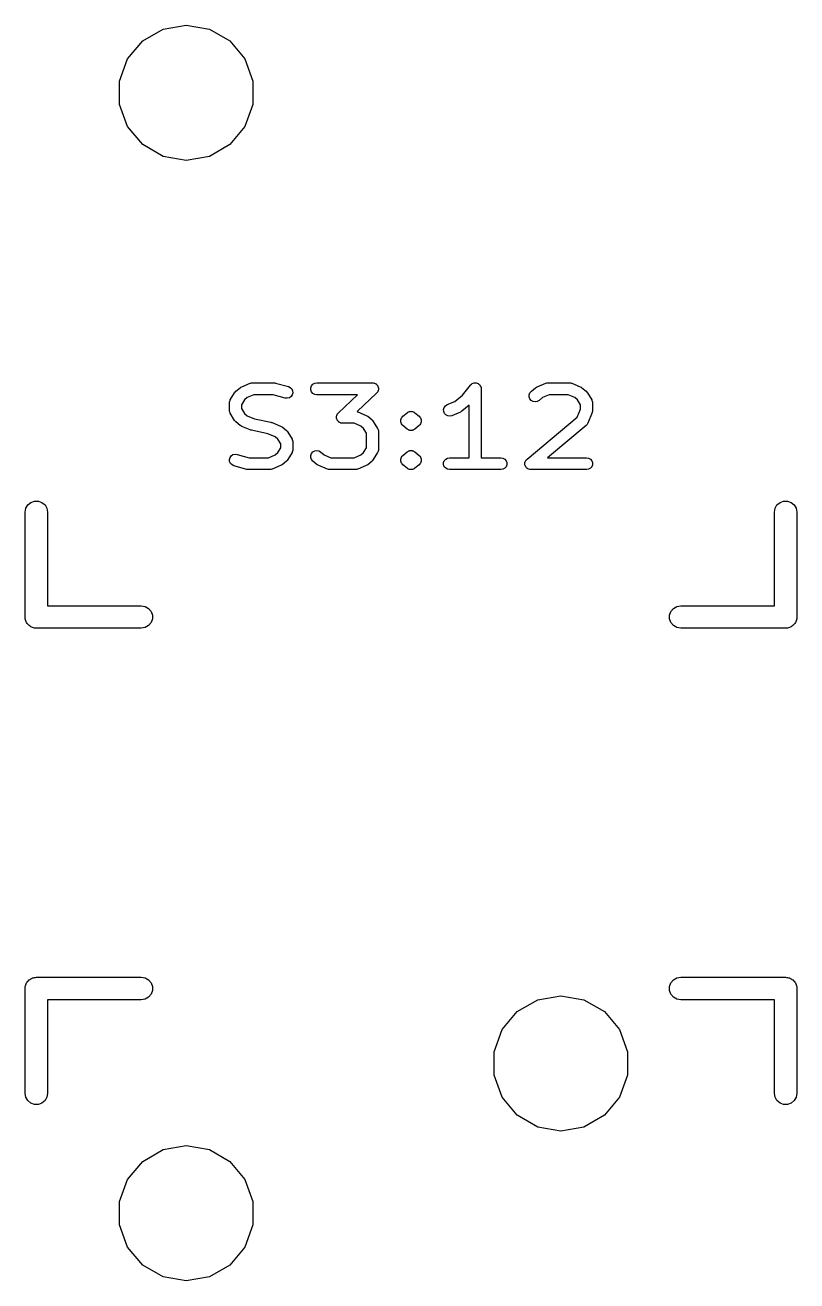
# Model space of a CAD drawing. Extents: x 15 to 276, y -105 to -15.
# Drawn here: x 243.46 to 256.54, y -58.61 to -37.31 of the extents above; entities that cross this region are included whole.
import ezdxf

# ---------------------------------------------------------------- set-up
doc = ezdxf.new("R2010")
doc.units = 0
doc.header["$MEASUREMENT"] = 0
doc.layers.add('BLACK', color=7, linetype='CONTINUOUS')

msp = doc.modelspace()

# ---------------------------------------------------------------- linework, layer by layer
at = {"layer": 'Black'}
for p, q in [((245.452, -37.5811), (245.798, -37.3818)), ((245.798, -37.3818), (246.19, -37.3126)), ((246.19, -37.3126), (246.582, -37.3818)), ((246.582, -37.3818), (246.928, -37.5811)), ((245.196, -37.8863), (245.452, -37.5811)), ((246.928, -37.5811), (247.184, -37.8863)), ((245.06, -38.2608), (245.196, -37.8863)), ((247.184, -37.8863), (247.32, -38.2608)), ((245.06, -38.6592), (245.06, -38.2608)), ((247.32, -38.2608), (247.32, -38.6592)), ((245.196, -39.0337), (245.06, -38.6592)), ((247.32, -38.6592), (247.184, -39.0337)), ((245.452, -39.3389), (245.196, -39.0337)), ((247.184, -39.0337), (246.928, -39.3389)), ((245.798, -39.5382), (245.452, -39.3389)), ((246.928, -39.3389), (246.582, -39.5382)), ((246.19, -39.6074), (245.798, -39.5382)), ((246.582, -39.5382), (246.19, -39.6074)), ((247.131, -43.4462), (247.276, -43.3857)), ((247.276, -43.3857), (247.278, -43.3852)), ((247.278, -43.3852), (247.28, -43.3841)), ((247.28, -43.3841), (247.295, -43.3814)), ((247.295, -43.3814), (247.31, -43.378)), ((247.31, -43.378), (247.313, -43.3783)), ((247.313, -43.3783), (247.315, -43.3779)), ((247.315, -43.3779), (247.678, -43.3779)), ((247.678, -43.3779), (247.691, -43.3803)), ((247.691, -43.3803), (247.705, -43.3816)), ((247.705, -43.3816), (247.923, -43.4421)), ((248.303, -43.4619), (248.315, -43.4287)), ((248.315, -43.4287), (248.338, -43.4017)), ((248.338, -43.4017), (248.369, -43.3841)), ((248.369, -43.3841), (248.403, -43.3779)), ((248.403, -43.3779), (249.347, -43.3779)), ((249.347, -43.3779), (249.361, -43.3804)), ((249.361, -43.3804), (249.376, -43.3821)), ((249.376, -43.3821), (249.378, -43.3835)), ((249.378, -43.3835), (249.382, -43.3841)), ((249.382, -43.3841), (249.394, -43.3913)), ((249.394, -43.3913), (249.407, -43.3977)), ((249.407, -43.3977), (249.409, -43.4001)), ((249.409, -43.4001), (249.412, -43.4017)), ((249.412, -43.4017), (249.421, -43.4128)), ((249.421, -43.4128), (249.431, -43.4233)), ((249.431, -43.4233), (249.433, -43.4263)), ((249.433, -43.4263), (249.435, -43.4287)), ((249.435, -43.4287), (249.44, -43.4423)), ((250.871, -43.5895), (251.009, -43.4161)), ((251.009, -43.4161), (251.01, -43.4153)), ((251.01, -43.4153), (251.011, -43.4142)), ((251.011, -43.4142), (251.023, -43.4036)), ((251.023, -43.4036), (251.036, -43.3927)), ((251.036, -43.3927), (251.037, -43.3923)), ((251.037, -43.3923), (251.038, -43.3915)), ((251.038, -43.3915), (251.053, -43.3859)), ((251.053, -43.3859), (251.069, -43.3799)), ((251.069, -43.3799), (251.07, -43.3799)), ((251.07, -43.3799), (251.071, -43.3795)), ((251.071, -43.3795), (251.087, -43.3795)), ((251.087, -43.3795), (251.104, -43.3791)), ((251.104, -43.3791), (251.105, -43.3795)), ((251.105, -43.3795), (251.106, -43.3795)), ((251.106, -43.3795), (251.122, -43.3851)), ((251.122, -43.3851), (251.137, -43.3904)), ((251.137, -43.3904), (251.138, -43.3911)), ((251.138, -43.3911), (251.139, -43.3915)), ((251.139, -43.3915), (251.152, -43.4021)), ((251.152, -43.4021), (251.165, -43.4124)), ((251.165, -43.4124), (251.165, -43.4134)), ((251.165, -43.4134), (251.166, -43.4142)), ((251.166, -43.4142), (251.175, -43.4285)), ((251.175, -43.4285), (251.183, -43.4426)), ((252.138, -43.4462), (252.283, -43.3857)), ((252.283, -43.3857), (252.286, -43.3852)), ((252.286, -43.3852), (252.288, -43.3841)), ((252.288, -43.3841), (252.303, -43.3814)), ((252.303, -43.3814), (252.318, -43.378)), ((252.318, -43.378), (252.32, -43.3783)), ((252.32, -43.3783), (252.322, -43.3779)), ((252.322, -43.3779), (252.685, -43.3779)), ((252.685, -43.3779), (252.687, -43.3783)), ((252.687, -43.3783), (252.69, -43.378)), ((252.69, -43.378), (252.705, -43.3814)), ((252.705, -43.3814), (252.72, -43.3841)), ((252.72, -43.3841), (252.722, -43.3852)), ((252.722, -43.3852), (252.724, -43.3857)), ((252.724, -43.3857), (252.869, -43.4462)), ((246.937, -43.6692), (247.01, -43.5482)), ((247.01, -43.5482), (247.021, -43.5354)), ((247.021, -43.5354), (247.032, -43.5224)), ((247.032, -43.5224), (247.105, -43.4619)), ((247.105, -43.4619), (247.118, -43.4544)), ((247.118, -43.4544), (247.131, -43.4462)), ((247.223, -43.6279), (247.175, -43.6675)), ((247.335, -43.5811), (247.223, -43.6279)), ((247.664, -43.5811), (247.335, -43.5811)), ((247.868, -43.6379), (247.664, -43.5811)), ((247.903, -43.6413), (247.868, -43.6379)), ((247.938, -43.6325), (247.903, -43.6413)), ((247.923, -43.4421), (247.954, -43.4573)), ((247.967, -43.6125), (247.938, -43.6325)), ((247.954, -43.4573), (247.979, -43.4825)), ((247.987, -43.5838), (247.967, -43.6125)), ((247.979, -43.4825), (247.994, -43.5146)), ((247.997, -43.5498), (247.987, -43.5838)), ((247.994, -43.5146), (247.997, -43.5498)), ((248.303, -43.4972), (248.303, -43.4619)), ((248.315, -43.5303), (248.303, -43.4972)), ((248.338, -43.5574), (248.315, -43.5303)), ((248.369, -43.575), (248.338, -43.5574)), ((248.403, -43.5811), (248.369, -43.575)), ((249.093, -43.5811), (248.403, -43.5811)), ((248.769, -43.8898), (249.093, -43.5811)), ((249.417, -43.5531), (249.087, -43.8671)), ((249.426, -43.5414), (249.417, -43.5531)), ((249.435, -43.5303), (249.426, -43.5414)), ((249.436, -43.5273), (249.435, -43.5303)), ((249.438, -43.5247), (249.436, -43.5273)), ((249.442, -43.5108), (249.438, -43.5247)), ((249.44, -43.4423), (249.446, -43.4556)), ((249.447, -43.4972), (249.442, -43.5108)), ((249.446, -43.4556), (249.446, -43.4588)), ((249.446, -43.4588), (249.447, -43.4619)), ((249.447, -43.4619), (249.447, -43.4764)), ((249.447, -43.4764), (249.448, -43.4908)), ((249.448, -43.4908), (249.447, -43.4939)), ((249.447, -43.4939), (249.447, -43.4972)), ((250.745, -43.694), (250.871, -43.5895)), ((251.183, -43.4426), (251.183, -43.4437)), ((251.183, -43.4437), (251.184, -43.4448)), ((251.184, -43.4448), (251.187, -43.461)), ((251.187, -43.461), (251.19, -43.4771)), ((251.19, -43.4771), (251.19, -43.4783)), ((251.19, -43.4783), (251.19, -43.4795)), ((251.19, -43.4795), (251.19, -44.6479)), ((252.004, -43.6178), (252.005, -43.5825)), ((252.016, -43.651), (252.004, -43.6178)), ((252.005, -43.5825), (252.017, -43.5494)), ((252.039, -43.6781), (252.016, -43.651)), ((252.017, -43.5494), (252.04, -43.5224)), ((252.04, -43.5224), (252.112, -43.4619)), ((252.112, -43.4619), (252.125, -43.4544)), ((252.125, -43.4544), (252.138, -43.4462)), ((252.23, -43.6279), (252.17, -43.6785)), ((252.343, -43.5811), (252.23, -43.6279)), ((252.665, -43.5811), (252.343, -43.5811)), ((252.777, -43.6279), (252.665, -43.5811)), ((252.825, -43.6675), (252.777, -43.6279)), ((252.869, -43.4462), (252.882, -43.4544)), ((252.882, -43.4544), (252.895, -43.4619)), ((252.895, -43.4619), (252.968, -43.5224)), ((252.968, -43.5224), (252.979, -43.5354)), ((252.979, -43.5354), (252.99, -43.5482)), ((252.99, -43.5482), (253.063, -43.6692)), ((246.923, -43.7214), (246.925, -43.7118)), ((246.923, -43.8424), (246.923, -43.7214)), ((246.925, -43.852), (246.923, -43.8424)), ((246.925, -43.7021), (246.928, -43.6946)), ((246.925, -43.7118), (246.925, -43.7021)), ((246.925, -43.8617), (246.925, -43.852)), ((246.928, -43.8692), (246.925, -43.8617)), ((246.928, -43.6946), (246.929, -43.6867)), ((246.929, -43.6867), (246.934, -43.6782)), ((246.934, -43.6782), (246.937, -43.6692)), ((247.175, -43.6675), (247.126, -43.7496)), ((247.126, -43.7496), (247.126, -43.8142)), ((247.126, -43.8142), (247.175, -43.8963)), ((249.087, -43.8671), (249.091, -43.8679)), ((249.966, -43.8677), (249.974, -43.8663)), ((249.974, -43.8663), (249.982, -43.8633)), ((249.982, -43.8633), (249.991, -43.8633)), ((249.991, -43.8633), (250, -43.8617)), ((250, -43.8617), (250, -43.8618)), ((250, -43.8618), (250, -43.8617)), ((250, -43.8617), (250.009, -43.8633)), ((250.009, -43.8633), (250.018, -43.8633)), ((250.018, -43.8633), (250.026, -43.8663)), ((250.026, -43.8663), (250.034, -43.8677)), ((250.552, -43.8293), (250.563, -43.7957)), ((250.554, -43.8646), (250.552, -43.8293)), ((250.568, -43.8971), (250.554, -43.8646)), ((250.563, -43.7957), (250.584, -43.7676)), ((250.584, -43.7676), (250.614, -43.7486)), ((250.614, -43.7486), (250.745, -43.694)), ((250.863, -43.86), (250.85, -43.8675)), ((250.987, -43.7569), (250.863, -43.86)), ((250.987, -44.6479), (250.987, -43.7569)), ((252.069, -43.6958), (252.039, -43.6781)), ((252.104, -43.7021), (252.069, -43.6958)), ((252.139, -43.6961), (252.104, -43.7021)), ((252.17, -43.6785), (252.139, -43.6961)), ((252.818, -43.9622), (252.874, -43.8228)), ((252.874, -43.7496), (252.825, -43.6675)), ((252.874, -43.8228), (252.874, -43.7496)), ((253.063, -43.6692), (253.066, -43.6782)), ((253.066, -43.6782), (253.071, -43.6867)), ((253.071, -43.6867), (253.072, -43.6946)), ((253.074, -43.8613), (253.071, -43.8771)), ((253.072, -43.6946), (253.075, -43.7021)), ((253.077, -43.8456), (253.074, -43.8613)), ((253.075, -43.7021), (253.075, -43.7118)), ((253.075, -43.7118), (253.077, -43.7214)), ((253.077, -43.7214), (253.077, -43.8424)), ((253.077, -43.8424), (253.077, -43.844)), ((253.077, -43.844), (253.077, -43.8456)), ((246.929, -43.8771), (246.928, -43.8692)), ((246.934, -43.8856), (246.929, -43.8771)), ((246.937, -43.8947), (246.934, -43.8856)), ((247.01, -44.0156), (246.937, -43.8947)), ((247.021, -44.0284), (247.01, -44.0156)), ((247.032, -44.0414), (247.021, -44.0284)), ((247.105, -44.1019), (247.032, -44.0414)), ((247.175, -43.8963), (247.223, -43.9359)), ((247.223, -43.9359), (247.345, -43.9868)), ((247.345, -43.9868), (247.626, -44.0453)), ((247.626, -44.0453), (247.635, -44.0489)), ((247.635, -44.0489), (247.644, -44.051)), ((247.644, -44.051), (247.789, -44.1115)), ((248.738, -43.952), (248.739, -43.9489)), ((248.739, -43.9665), (248.738, -43.952)), ((248.739, -43.9457), (248.744, -43.9321)), ((248.739, -43.9489), (248.739, -43.9457)), ((248.739, -43.981), (248.739, -43.9665)), ((248.74, -43.984), (248.739, -43.981)), ((248.74, -43.9872), (248.74, -43.984)), ((248.746, -44.0005), (248.74, -43.9872)), ((248.744, -43.9321), (248.748, -43.9182)), ((248.751, -44.0141), (248.746, -44.0005)), ((248.748, -43.9182), (248.75, -43.9156)), ((248.75, -43.9156), (248.751, -43.9125)), ((248.751, -43.9125), (248.76, -43.9014)), ((248.753, -44.0166), (248.751, -44.0141)), ((248.754, -44.0196), (248.753, -44.0166)), ((248.764, -44.0301), (248.754, -44.0196)), ((248.76, -43.9014), (248.769, -43.8898)), ((248.774, -44.0412), (248.764, -44.0301)), ((248.776, -44.0428), (248.774, -44.0412)), ((248.779, -44.0451), (248.776, -44.0428)), ((248.792, -44.0516), (248.779, -44.0451)), ((248.804, -44.0588), (248.792, -44.0516)), ((248.807, -44.0594), (248.804, -44.0588)), ((248.81, -44.0608), (248.807, -44.0594)), ((248.825, -44.0624), (248.81, -44.0608)), ((248.839, -44.0649), (248.825, -44.0624)), ((249.036, -44.0649), (248.839, -44.0649)), ((249.148, -44.1117), (249.036, -44.0649)), ((249.091, -43.8679), (249.093, -43.869)), ((249.093, -43.869), (249.096, -43.8695)), ((249.096, -43.8695), (249.241, -43.93)), ((249.241, -43.93), (249.254, -43.9382)), ((249.254, -43.9382), (249.267, -43.9458)), ((249.267, -43.9458), (249.339, -44.0062)), ((249.339, -44.0062), (249.35, -44.0192)), ((249.35, -44.0192), (249.361, -44.032)), ((249.361, -44.032), (249.434, -44.153)), ((249.827, -44.0058), (249.833, -43.9896)), ((249.827, -44.0062), (249.827, -44.0058)), ((249.827, -44.0065), (249.827, -44.0062)), ((249.827, -44.0238), (249.827, -44.0065)), ((249.827, -44.0411), (249.827, -44.0238)), ((249.827, -44.0414), (249.827, -44.0411)), ((249.827, -44.0418), (249.827, -44.0414)), ((249.833, -44.0581), (249.827, -44.0418)), ((249.833, -43.9896), (249.839, -43.9733)), ((249.839, -44.0743), (249.833, -44.0581)), ((249.839, -43.973), (249.84, -43.9727)), ((249.839, -43.9733), (249.839, -43.973)), ((249.839, -44.0746), (249.839, -44.0743)), ((249.84, -44.0749), (249.839, -44.0746)), ((249.84, -43.9727), (249.851, -43.9594)), ((249.851, -44.0882), (249.84, -44.0749)), ((249.851, -43.9594), (249.862, -43.9462)), ((249.862, -43.9458), (249.935, -43.8853)), ((249.862, -43.946), (249.862, -43.9458)), ((249.862, -43.9462), (249.862, -43.946)), ((249.935, -43.8853), (249.943, -43.8809)), ((249.943, -43.8809), (249.949, -43.8753)), ((249.949, -43.8753), (249.957, -43.8724)), ((249.957, -43.8724), (249.965, -43.868)), ((249.965, -43.8679), (249.966, -43.8677)), ((249.965, -43.868), (249.965, -43.8679)), ((250.034, -43.8677), (250.035, -43.8679)), ((250.035, -43.8679), (250.035, -43.868)), ((250.035, -43.868), (250.043, -43.8724)), ((250.043, -43.8724), (250.051, -43.8753)), ((250.051, -43.8753), (250.057, -43.8809)), ((250.057, -43.8809), (250.065, -43.8853)), ((250.065, -43.8853), (250.138, -43.9458)), ((250.138, -43.9458), (250.138, -43.946)), ((250.138, -43.946), (250.138, -43.9462)), ((250.138, -43.9462), (250.149, -43.9594)), ((250.149, -43.9594), (250.16, -43.9727)), ((250.16, -44.0749), (250.149, -44.0882)), ((250.16, -43.9727), (250.161, -43.973)), ((250.161, -44.0746), (250.16, -44.0749)), ((250.161, -43.973), (250.161, -43.9733)), ((250.161, -43.9733), (250.167, -43.9895)), ((250.167, -44.058), (250.161, -44.0743)), ((250.161, -44.0743), (250.161, -44.0746)), ((250.167, -43.9895), (250.173, -44.0058)), ((250.173, -44.0418), (250.167, -44.058)), ((250.173, -44.0058), (250.173, -44.0062)), ((250.173, -44.0062), (250.173, -44.0065)), ((250.173, -44.0065), (250.173, -44.0238)), ((250.173, -44.0238), (250.173, -44.0411)), ((250.173, -44.0411), (250.173, -44.0414)), ((250.173, -44.0414), (250.173, -44.0418)), ((250.591, -43.9231), (250.568, -43.8971)), ((250.623, -43.9393), (250.591, -43.9231)), ((250.658, -43.9439), (250.623, -43.9393)), ((250.692, -43.9362), (250.658, -43.9439)), ((250.837, -43.8757), (250.692, -43.9362)), ((250.85, -43.8675), (250.837, -43.8757)), ((251.967, -44.6715), (252.818, -43.9622)), ((252.991, -44.0749), (252.984, -44.0828)), ((252.993, -44.0679), (252.991, -44.0749)), ((252.997, -44.0615), (252.993, -44.0679)), ((253.07, -43.8801), (252.997, -44.0615)), ((253.071, -43.8771), (253.07, -43.8785)), ((253.07, -43.8785), (253.07, -43.8801)), ((247.118, -44.1094), (247.105, -44.1019)), ((247.131, -44.1176), (247.118, -44.1094)), ((247.276, -44.1781), (247.131, -44.1176)), ((247.285, -44.1802), (247.276, -44.1781)), ((247.294, -44.1837), (247.285, -44.1802)), ((247.575, -44.2423), (247.294, -44.1837)), ((247.697, -44.2931), (247.575, -44.2423)), ((247.745, -44.3327), (247.697, -44.2931)), ((247.789, -44.1115), (247.802, -44.1196)), ((247.802, -44.1196), (247.815, -44.1272)), ((247.815, -44.1272), (247.888, -44.1877)), ((247.888, -44.1877), (247.899, -44.2006)), ((247.899, -44.2006), (247.91, -44.2134)), ((247.91, -44.2134), (247.983, -44.3344)), ((249.196, -44.1513), (249.148, -44.1117)), ((249.245, -44.2334), (249.196, -44.1513)), ((249.245, -44.4795), (249.245, -44.2334)), ((249.434, -44.153), (249.437, -44.1621)), ((249.437, -44.1621), (249.442, -44.1705)), ((249.442, -44.1705), (249.444, -44.1784)), ((249.444, -44.1784), (249.447, -44.1859)), ((249.447, -44.1859), (249.447, -44.1956)), ((249.447, -44.1956), (249.448, -44.2052)), ((249.448, -44.2052), (249.448, -44.5076)), ((249.862, -44.1014), (249.851, -44.0882)), ((249.862, -44.1016), (249.862, -44.1014)), ((249.862, -44.1019), (249.862, -44.1016)), ((249.935, -44.1623), (249.862, -44.1019)), ((249.943, -44.1667), (249.935, -44.1623)), ((249.949, -44.1723), (249.943, -44.1667)), ((249.957, -44.1753), (249.949, -44.1723)), ((249.965, -44.1796), (249.957, -44.1753)), ((249.965, -44.1797), (249.965, -44.1796)), ((249.966, -44.1799), (249.965, -44.1797)), ((249.974, -44.1814), (249.966, -44.1799)), ((249.982, -44.1843), (249.974, -44.1814)), ((249.991, -44.1843), (249.982, -44.1843)), ((250, -44.1859), (249.991, -44.1843)), ((250.009, -44.1843), (250, -44.1859)), ((250, -44.1859), (250, -44.1858)), ((250, -44.1858), (250, -44.1859)), ((250.018, -44.1843), (250.009, -44.1843)), ((250.026, -44.1814), (250.018, -44.1843)), ((250.034, -44.1799), (250.026, -44.1814)), ((250.035, -44.1797), (250.034, -44.1799)), ((250.043, -44.1753), (250.035, -44.1796)), ((250.035, -44.1796), (250.035, -44.1797)), ((250.051, -44.1723), (250.043, -44.1753)), ((250.057, -44.1667), (250.051, -44.1723)), ((250.065, -44.1623), (250.057, -44.1667)), ((250.138, -44.1019), (250.065, -44.1623)), ((250.149, -44.0882), (250.138, -44.1014)), ((250.138, -44.1014), (250.138, -44.1016)), ((250.138, -44.1016), (250.138, -44.1019)), ((252.968, -44.1019), (252.313, -44.6479)), ((252.973, -44.0962), (252.968, -44.1019)), ((252.979, -44.0915), (252.973, -44.0962)), ((252.984, -44.0828), (252.979, -44.0915)), ((247.794, -44.4148), (247.745, -44.3327)), ((247.745, -44.5615), (247.794, -44.4795)), ((247.794, -44.4795), (247.794, -44.4148)), ((247.983, -44.3344), (247.986, -44.3435)), ((247.986, -44.3435), (247.991, -44.3519)), ((247.991, -44.3519), (247.992, -44.3598)), ((247.992, -44.3598), (247.995, -44.3673)), ((247.995, -44.3673), (247.995, -44.3771)), ((247.995, -44.3771), (247.997, -44.3867)), ((247.997, -44.3867), (247.997, -44.5076)), ((249.196, -44.5615), (249.245, -44.4795)), ((246.923, -44.6793), (246.933, -44.6453)), ((246.926, -44.7144), (246.923, -44.6793)), ((246.941, -44.7466), (246.926, -44.7144)), ((246.933, -44.6453), (246.953, -44.6166)), ((246.953, -44.6166), (246.982, -44.5966)), ((246.982, -44.5966), (247.017, -44.5878)), ((247.017, -44.5878), (247.052, -44.5912)), ((247.052, -44.5912), (247.256, -44.6479)), ((247.256, -44.6479), (247.585, -44.6479)), ((247.585, -44.6479), (247.697, -44.6012)), ((247.697, -44.6012), (247.745, -44.5615)), ((247.888, -44.7066), (247.815, -44.7671)), ((247.899, -44.6937), (247.888, -44.7066)), ((247.91, -44.6808), (247.899, -44.6937)), ((247.983, -44.5599), (247.91, -44.6808)), ((247.986, -44.5508), (247.983, -44.5599)), ((247.991, -44.5424), (247.986, -44.5508)), ((247.992, -44.5344), (247.991, -44.5424)), ((247.995, -44.5269), (247.992, -44.5344)), ((247.997, -44.5076), (247.995, -44.5172)), ((247.995, -44.5172), (247.995, -44.5269)), ((248.303, -44.6113), (248.315, -44.5781)), ((248.303, -44.6466), (248.303, -44.6113)), ((248.316, -44.6797), (248.303, -44.6466)), ((248.315, -44.5781), (248.338, -44.551)), ((248.338, -44.7066), (248.316, -44.6797)), ((248.338, -44.551), (248.368, -44.5332)), ((248.411, -44.7671), (248.338, -44.7066)), ((248.368, -44.5332), (248.403, -44.527)), ((248.403, -44.527), (248.438, -44.533)), ((248.438, -44.533), (248.468, -44.5505)), ((248.468, -44.5505), (248.529, -44.6012)), ((248.529, -44.6012), (248.641, -44.6479)), ((248.641, -44.6479), (249.036, -44.6479)), ((249.036, -44.6479), (249.148, -44.6012)), ((249.148, -44.6012), (249.196, -44.5615)), ((249.339, -44.7066), (249.267, -44.7671)), ((249.35, -44.6937), (249.339, -44.7066)), ((249.361, -44.6808), (249.35, -44.6937)), ((249.434, -44.5599), (249.361, -44.6808)), ((249.437, -44.5508), (249.434, -44.5599)), ((249.442, -44.5424), (249.437, -44.5508)), ((249.444, -44.5344), (249.442, -44.5424)), ((249.447, -44.5269), (249.444, -44.5344)), ((249.448, -44.5076), (249.447, -44.5172)), ((249.447, -44.5172), (249.447, -44.5269)), ((249.827, -44.6711), (249.833, -44.6548)), ((249.827, -44.6714), (249.827, -44.6711)), ((249.827, -44.6717), (249.827, -44.6714)), ((249.827, -44.6891), (249.827, -44.6717)), ((249.827, -44.7064), (249.827, -44.6891)), ((249.827, -44.7067), (249.827, -44.7064)), ((249.827, -44.707), (249.827, -44.7067)), ((249.833, -44.7234), (249.827, -44.707)), ((249.833, -44.6548), (249.839, -44.6385)), ((249.839, -44.6383), (249.84, -44.6379)), ((249.839, -44.6385), (249.839, -44.6383)), ((249.84, -44.6379), (249.851, -44.6247)), ((249.851, -44.6247), (249.862, -44.6114)), ((249.862, -44.611), (249.935, -44.5505)), ((249.862, -44.6113), (249.862, -44.611)), ((249.862, -44.6114), (249.862, -44.6113)), ((249.935, -44.5505), (249.943, -44.5462)), ((249.943, -44.5462), (249.949, -44.5406)), ((249.949, -44.5406), (249.957, -44.5376)), ((249.957, -44.5376), (249.965, -44.5332)), ((249.965, -44.5332), (249.966, -44.533)), ((249.965, -44.5332), (249.965, -44.5332)), ((249.966, -44.533), (249.974, -44.5315)), ((249.974, -44.5315), (249.982, -44.5285)), ((249.982, -44.5285), (249.991, -44.5285)), ((249.991, -44.5285), (250, -44.527)), ((250, -44.527), (250, -44.527)), ((250, -44.527), (250, -44.527)), ((250, -44.527), (250.009, -44.5285)), ((250.009, -44.5285), (250.018, -44.5285)), ((250.018, -44.5285), (250.026, -44.5315)), ((250.026, -44.5315), (250.034, -44.533)), ((250.034, -44.533), (250.035, -44.5332)), ((250.035, -44.5332), (250.035, -44.5332)), ((250.035, -44.5332), (250.043, -44.5376)), ((250.043, -44.5376), (250.051, -44.5406)), ((250.051, -44.5406), (250.057, -44.5462)), ((250.057, -44.5462), (250.065, -44.5505)), ((250.065, -44.5505), (250.138, -44.611)), ((250.138, -44.611), (250.138, -44.6113)), ((250.138, -44.6113), (250.138, -44.6114)), ((250.138, -44.6114), (250.149, -44.6247)), ((250.149, -44.6247), (250.16, -44.6379)), ((250.16, -44.6379), (250.161, -44.6383)), ((250.161, -44.6383), (250.161, -44.6385)), ((250.161, -44.6385), (250.167, -44.6548)), ((250.167, -44.6548), (250.173, -44.6711)), ((250.173, -44.707), (250.167, -44.7233)), ((250.173, -44.6711), (250.173, -44.6714)), ((250.173, -44.6714), (250.173, -44.6717)), ((250.173, -44.6717), (250.173, -44.689)), ((250.173, -44.689), (250.173, -44.7064)), ((250.173, -44.7064), (250.173, -44.7067)), ((250.173, -44.7067), (250.173, -44.707)), ((250.553, -44.7319), (250.565, -44.6987)), ((250.565, -44.6987), (250.588, -44.6717)), ((250.588, -44.6717), (250.618, -44.6541)), ((250.618, -44.6541), (250.653, -44.6479)), ((250.653, -44.6479), (250.987, -44.6479)), ((251.19, -44.6479), (251.524, -44.6479)), ((251.524, -44.6479), (251.559, -44.6541)), ((251.559, -44.6541), (251.589, -44.6717)), ((251.589, -44.6717), (251.612, -44.6987)), ((251.612, -44.6987), (251.624, -44.7319)), ((251.932, -44.7315), (251.938, -44.7151)), ((251.938, -44.7151), (251.944, -44.6987)), ((251.944, -44.6984), (251.956, -44.685)), ((251.944, -44.6986), (251.944, -44.6984)), ((251.944, -44.6987), (251.944, -44.6986)), ((251.956, -44.685), (251.967, -44.6717)), ((251.967, -44.6716), (251.967, -44.6715)), ((251.967, -44.6717), (251.967, -44.6716)), ((252.313, -44.6479), (252.975, -44.6479)), ((252.975, -44.6479), (253.01, -44.6541)), ((253.01, -44.6541), (253.041, -44.6717)), ((253.041, -44.6717), (253.063, -44.6987)), ((253.063, -44.6987), (253.075, -44.7319)), ((246.966, -44.7717), (246.941, -44.7466)), ((246.997, -44.7869), (246.966, -44.7717)), ((247.215, -44.8474), (246.997, -44.7869)), ((247.229, -44.8487), (247.215, -44.8474)), ((247.242, -44.8511), (247.229, -44.8487)), ((247.605, -44.8511), (247.242, -44.8511)), ((247.607, -44.8507), (247.605, -44.8511)), ((247.61, -44.851), (247.607, -44.8507)), ((247.625, -44.8477), (247.61, -44.851)), ((247.64, -44.845), (247.625, -44.8477)), ((247.642, -44.8438), (247.64, -44.845)), ((247.644, -44.8433), (247.642, -44.8438)), ((247.789, -44.7828), (247.644, -44.8433)), ((247.802, -44.7746), (247.789, -44.7828)), ((247.815, -44.7671), (247.802, -44.7746)), ((248.424, -44.7746), (248.411, -44.7671)), ((248.437, -44.7828), (248.424, -44.7746)), ((248.582, -44.8433), (248.437, -44.7828)), ((248.584, -44.8438), (248.582, -44.8433)), ((248.586, -44.845), (248.584, -44.8438)), ((248.602, -44.8477), (248.586, -44.845)), ((248.616, -44.851), (248.602, -44.8477)), ((248.619, -44.8507), (248.616, -44.851)), ((248.621, -44.8511), (248.619, -44.8507)), ((249.057, -44.8511), (248.621, -44.8511)), ((249.059, -44.8507), (249.057, -44.8511)), ((249.061, -44.851), (249.059, -44.8507)), ((249.076, -44.8477), (249.061, -44.851)), ((249.091, -44.845), (249.076, -44.8477)), ((249.093, -44.8438), (249.091, -44.845)), ((249.096, -44.8433), (249.093, -44.8438)), ((249.241, -44.7828), (249.096, -44.8433)), ((249.254, -44.7746), (249.241, -44.7828)), ((249.267, -44.7671), (249.254, -44.7746)), ((249.839, -44.7395), (249.833, -44.7234)), ((249.839, -44.7398), (249.839, -44.7395)), ((249.84, -44.7401), (249.839, -44.7398)), ((249.851, -44.7534), (249.84, -44.7401)), ((249.862, -44.7667), (249.851, -44.7534)), ((249.862, -44.7668), (249.862, -44.7667)), ((249.862, -44.7671), (249.862, -44.7668)), ((249.935, -44.8276), (249.862, -44.7671)), ((249.943, -44.8319), (249.935, -44.8276)), ((249.949, -44.8375), (249.943, -44.8319)), ((249.957, -44.8405), (249.949, -44.8375)), ((249.965, -44.8449), (249.957, -44.8405)), ((249.966, -44.8451), (249.965, -44.8449)), ((249.965, -44.8449), (249.965, -44.8449)), ((249.974, -44.8466), (249.966, -44.8451)), ((249.982, -44.8496), (249.974, -44.8466)), ((249.991, -44.8496), (249.982, -44.8496)), ((250, -44.8511), (249.991, -44.8496)), ((250.009, -44.8496), (250, -44.8511)), ((250, -44.8511), (250, -44.8511)), ((250, -44.8511), (250, -44.8511)), ((250.018, -44.8496), (250.009, -44.8496)), ((250.026, -44.8466), (250.018, -44.8496)), ((250.034, -44.8451), (250.026, -44.8466)), ((250.035, -44.8449), (250.034, -44.8451)), ((250.043, -44.8405), (250.035, -44.8449)), ((250.035, -44.8449), (250.035, -44.8449)), ((250.051, -44.8375), (250.043, -44.8405)), ((250.057, -44.8319), (250.051, -44.8375)), ((250.065, -44.8276), (250.057, -44.8319)), ((250.138, -44.7671), (250.065, -44.8276)), ((250.149, -44.7534), (250.138, -44.7667)), ((250.138, -44.7667), (250.138, -44.7668)), ((250.138, -44.7668), (250.138, -44.7671)), ((250.16, -44.7401), (250.149, -44.7534)), ((250.161, -44.7398), (250.16, -44.7401)), ((250.167, -44.7233), (250.161, -44.7395)), ((250.161, -44.7395), (250.161, -44.7398)), ((250.553, -44.7672), (250.553, -44.7319)), ((250.565, -44.8003), (250.553, -44.7672)), ((250.588, -44.8274), (250.565, -44.8003)), ((250.618, -44.845), (250.588, -44.8274)), ((250.653, -44.8511), (250.618, -44.845)), ((251.524, -44.8511), (250.653, -44.8511)), ((251.559, -44.845), (251.524, -44.8511)), ((251.589, -44.8274), (251.559, -44.845)), ((251.612, -44.8003), (251.589, -44.8274)), ((251.624, -44.7672), (251.612, -44.8003)), ((251.624, -44.7319), (251.624, -44.7672)), ((251.932, -44.7317), (251.932, -44.7315)), ((251.932, -44.7319), (251.932, -44.7317)), ((251.932, -44.7492), (251.932, -44.7319)), ((251.932, -44.7668), (251.932, -44.7492)), ((251.932, -44.767), (251.932, -44.7668)), ((251.932, -44.7672), (251.932, -44.767)), ((251.938, -44.7835), (251.932, -44.7672)), ((251.944, -44.8), (251.938, -44.7835)), ((251.944, -44.8002), (251.944, -44.8)), ((251.944, -44.8003), (251.944, -44.8002)), ((251.955, -44.8138), (251.944, -44.8003)), ((251.966, -44.8271), (251.955, -44.8138)), ((251.967, -44.8272), (251.966, -44.8271)), ((251.967, -44.8274), (251.967, -44.8272)), ((251.982, -44.8361), (251.967, -44.8274)), ((251.997, -44.8449), (251.982, -44.8361)), ((251.997, -44.845), (251.997, -44.8449)), ((251.997, -44.8449), (251.997, -44.8449)), ((252.015, -44.8481), (251.997, -44.845)), ((252.032, -44.8511), (252.015, -44.8481)), ((252.975, -44.8511), (252.032, -44.8511)), ((252.032, -44.8511), (252.032, -44.8511)), ((252.032, -44.8511), (252.032, -44.8511)), ((253.01, -44.845), (252.975, -44.8511)), ((253.041, -44.8274), (253.01, -44.845)), ((253.063, -44.8003), (253.041, -44.8274)), ((253.075, -44.7672), (253.063, -44.8003)), ((253.075, -44.7319), (253.075, -44.7672)), ((243.459, -45.572), (243.471, -45.5068)), ((243.471, -45.5068), (243.504, -45.4495)), ((243.504, -45.4495), (243.555, -45.407)), ((243.555, -45.407), (243.617, -45.3844)), ((243.617, -45.3844), (243.683, -45.3844)), ((243.683, -45.3844), (243.745, -45.407)), ((243.745, -45.407), (243.796, -45.4495)), ((243.796, -45.4495), (243.829, -45.5068)), ((243.829, -45.5068), (243.84, -45.572)), ((256.159, -45.572), (256.171, -45.5068)), ((256.171, -45.5068), (256.204, -45.4495)), ((256.204, -45.4495), (256.255, -45.407)), ((256.255, -45.407), (256.317, -45.3844)), ((256.317, -45.3844), (256.383, -45.3844)), ((256.383, -45.3844), (256.445, -45.407)), ((256.445, -45.407), (256.496, -45.4495)), ((256.496, -45.4495), (256.529, -45.5068)), ((256.529, -45.5068), (256.541, -45.572)), ((243.459, -47.35), (243.459, -45.572)), ((243.84, -45.572), (243.84, -47.1595)), ((256.159, -47.1595), (256.159, -45.572)), ((256.541, -45.572), (256.541, -47.35)), ((243.84, -47.1595), (245.428, -47.1595)), ((245.428, -47.1595), (245.493, -47.171)), ((245.493, -47.171), (245.55, -47.2041)), ((245.55, -47.2041), (245.593, -47.2548)), ((245.593, -47.2548), (245.616, -47.3169)), ((254.384, -47.3169), (254.407, -47.2548)), ((254.407, -47.2548), (254.45, -47.2041)), ((254.45, -47.2041), (254.507, -47.171)), ((254.507, -47.171), (254.572, -47.1595)), ((254.572, -47.1595), (256.159, -47.1595)), ((243.462, -47.3664), (243.459, -47.35)), ((243.462, -47.3831), (243.462, -47.3664)), ((243.468, -47.3987), (243.462, -47.3831)), ((243.471, -47.4152), (243.468, -47.3987)), ((243.479, -47.4296), (243.471, -47.4152)), ((243.485, -47.4452), (243.479, -47.4296)), ((243.496, -47.458), (243.485, -47.4452)), ((243.504, -47.4725), (243.496, -47.458)), ((243.517, -47.4832), (243.504, -47.4725)), ((243.528, -47.4959), (243.517, -47.4832)), ((245.593, -47.4452), (245.55, -47.4959)), ((245.616, -47.3831), (245.593, -47.4452)), ((245.616, -47.3169), (245.616, -47.3831)), ((254.384, -47.3831), (254.384, -47.3169)), ((254.407, -47.4452), (254.384, -47.3831)), ((254.45, -47.4959), (254.407, -47.4452)), ((256.483, -47.4832), (256.472, -47.4959)), ((256.496, -47.4725), (256.483, -47.4832)), ((256.504, -47.458), (256.496, -47.4725)), ((256.515, -47.4452), (256.504, -47.458)), ((256.521, -47.4296), (256.515, -47.4452)), ((256.529, -47.4152), (256.521, -47.4296)), ((256.532, -47.3987), (256.529, -47.4152)), ((256.538, -47.3831), (256.532, -47.3987)), ((256.541, -47.35), (256.538, -47.3664)), ((256.538, -47.3664), (256.538, -47.3831)), ((243.542, -47.5043), (243.528, -47.4959)), ((243.555, -47.515), (243.542, -47.5043)), ((243.57, -47.5207), (243.555, -47.515)), ((243.585, -47.529), (243.57, -47.5207)), ((243.601, -47.5319), (243.585, -47.529)), ((243.617, -47.5376), (243.601, -47.5319)), ((243.634, -47.5376), (243.617, -47.5376)), ((243.65, -47.5405), (243.634, -47.5376)), ((245.428, -47.5405), (243.65, -47.5405)), ((245.493, -47.529), (245.428, -47.5405)), ((245.55, -47.4959), (245.493, -47.529)), ((254.507, -47.529), (254.45, -47.4959)), ((254.572, -47.5405), (254.507, -47.529)), ((256.35, -47.5405), (254.572, -47.5405)), ((256.366, -47.5376), (256.35, -47.5405)), ((256.383, -47.5376), (256.366, -47.5376)), ((256.399, -47.5319), (256.383, -47.5376)), ((256.415, -47.529), (256.399, -47.5319)), ((256.43, -47.5207), (256.415, -47.529)), ((256.445, -47.515), (256.43, -47.5207)), ((256.458, -47.5043), (256.445, -47.515)), ((256.472, -47.4959), (256.458, -47.5043)), ((243.459, -53.65), (243.462, -53.6336)), ((243.459, -55.428), (243.459, -53.65)), ((243.462, -53.6169), (243.468, -53.6013)), ((243.462, -53.6336), (243.462, -53.6169)), ((243.468, -53.6013), (243.471, -53.5848)), ((243.471, -53.5848), (243.479, -53.5704)), ((243.479, -53.5704), (243.485, -53.5547)), ((243.485, -53.5547), (243.496, -53.542)), ((243.496, -53.542), (243.504, -53.5275)), ((243.504, -53.5275), (243.517, -53.5168)), ((243.517, -53.5168), (243.528, -53.5041)), ((243.528, -53.5041), (243.542, -53.4957)), ((243.542, -53.4957), (243.555, -53.485)), ((243.555, -53.485), (243.57, -53.4793)), ((243.57, -53.4793), (243.585, -53.471)), ((243.585, -53.471), (243.601, -53.4681)), ((243.601, -53.4681), (243.617, -53.4624)), ((243.617, -53.4624), (243.634, -53.4624)), ((243.634, -53.4624), (243.65, -53.4595)), ((243.65, -53.4595), (245.428, -53.4595)), ((245.428, -53.4595), (245.493, -53.471)), ((245.493, -53.471), (245.55, -53.5041)), ((245.55, -53.5041), (245.593, -53.5547)), ((245.593, -53.5547), (245.616, -53.6169)), ((245.616, -53.6169), (245.616, -53.6831)), ((254.384, -53.6169), (254.407, -53.5547)), ((254.384, -53.6831), (254.384, -53.6169)), ((254.407, -53.5547), (254.45, -53.5041)), ((254.45, -53.5041), (254.507, -53.471)), ((254.507, -53.471), (254.572, -53.4595)), ((254.572, -53.4595), (256.35, -53.4595)), ((256.35, -53.4595), (256.366, -53.4624)), ((256.366, -53.4624), (256.383, -53.4624)), ((256.383, -53.4624), (256.399, -53.4681)), ((256.399, -53.4681), (256.415, -53.471)), ((256.415, -53.471), (256.43, -53.4793)), ((256.43, -53.4793), (256.445, -53.485)), ((256.445, -53.485), (256.458, -53.4957)), ((256.458, -53.4957), (256.472, -53.5041)), ((256.472, -53.5041), (256.483, -53.5168)), ((256.483, -53.5168), (256.496, -53.5275)), ((256.496, -53.5275), (256.504, -53.542)), ((256.504, -53.542), (256.515, -53.5547)), ((256.515, -53.5547), (256.521, -53.5704)), ((256.521, -53.5704), (256.529, -53.5848)), ((256.529, -53.5848), (256.532, -53.6013)), ((256.532, -53.6013), (256.538, -53.6169)), ((256.538, -53.6169), (256.538, -53.6336)), ((256.538, -53.6336), (256.541, -53.65)), ((256.541, -53.65), (256.541, -55.428)), ((245.428, -53.8405), (243.84, -53.8405)), ((243.84, -53.8405), (243.84, -55.428)), ((245.493, -53.829), (245.428, -53.8405)), ((245.55, -53.7959), (245.493, -53.829)), ((245.593, -53.7452), (245.55, -53.7959)), ((245.616, -53.6831), (245.593, -53.7452)), ((251.802, -54.0411), (252.148, -53.8418)), ((252.148, -53.8418), (252.54, -53.7726)), ((252.54, -53.7726), (252.932, -53.8418)), ((252.932, -53.8418), (253.278, -54.0411)), ((254.407, -53.7452), (254.384, -53.6831)), ((254.45, -53.7959), (254.407, -53.7452)), ((254.507, -53.829), (254.45, -53.7959)), ((254.572, -53.8405), (254.507, -53.829)), ((256.159, -53.8405), (254.572, -53.8405)), ((256.159, -55.428), (256.159, -53.8405)), ((251.546, -54.3463), (251.802, -54.0411)), ((253.278, -54.0411), (253.534, -54.3463)), ((251.41, -54.7208), (251.546, -54.3463)), ((253.534, -54.3463), (253.67, -54.7208)), ((251.41, -55.1192), (251.41, -54.7208)), ((253.67, -54.7208), (253.67, -55.1192)), ((251.546, -55.4937), (251.41, -55.1192)), ((253.67, -55.1192), (253.534, -55.4937)), ((243.471, -55.4932), (243.459, -55.428)), ((243.504, -55.5505), (243.471, -55.4932)), ((243.555, -55.593), (243.504, -55.5505)), ((243.796, -55.5505), (243.745, -55.593)), ((243.829, -55.4932), (243.796, -55.5505)), ((243.84, -55.428), (243.829, -55.4932)), ((251.802, -55.7989), (251.546, -55.4937)), ((253.534, -55.4937), (253.278, -55.7989)), ((256.171, -55.4932), (256.159, -55.428)), ((256.204, -55.5505), (256.171, -55.4932)), ((256.255, -55.593), (256.204, -55.5505)), ((256.496, -55.5505), (256.445, -55.593)), ((256.529, -55.4932), (256.496, -55.5505)), ((256.541, -55.428), (256.529, -55.4932)), ((243.617, -55.6156), (243.555, -55.593)), ((243.683, -55.6156), (243.617, -55.6156)), ((243.745, -55.593), (243.683, -55.6156)), ((256.317, -55.6156), (256.255, -55.593)), ((256.383, -55.6156), (256.317, -55.6156)), ((256.445, -55.593), (256.383, -55.6156)), ((252.148, -55.9982), (251.802, -55.7989)), ((252.54, -56.0674), (252.148, -55.9982)), ((252.932, -55.9982), (252.54, -56.0674)), ((253.278, -55.7989), (252.932, -55.9982)), ((245.452, -56.5811), (245.798, -56.3818)), ((245.798, -56.3818), (246.19, -56.3126)), ((246.19, -56.3126), (246.582, -56.3818)), ((246.582, -56.3818), (246.928, -56.5811)), ((245.196, -56.8863), (245.452, -56.5811)), ((246.928, -56.5811), (247.184, -56.8863)), ((245.06, -57.2608), (245.196, -56.8863)), ((247.184, -56.8863), (247.32, -57.2608)), ((245.06, -57.6592), (245.06, -57.2608)), ((247.32, -57.2608), (247.32, -57.6592)), ((245.196, -58.0337), (245.06, -57.6592)), ((247.32, -57.6592), (247.184, -58.0337)), ((245.452, -58.3389), (245.196, -58.0337)), ((247.184, -58.0337), (246.928, -58.3389)), ((245.798, -58.5382), (245.452, -58.3389)), ((246.928, -58.3389), (246.582, -58.5382)), ((246.19, -58.6074), (245.798, -58.5382)), ((246.582, -58.5382), (246.19, -58.6074))]:
    msp.add_line(p, q, dxfattribs=at)

doc.saveas('drawing.dxf')
